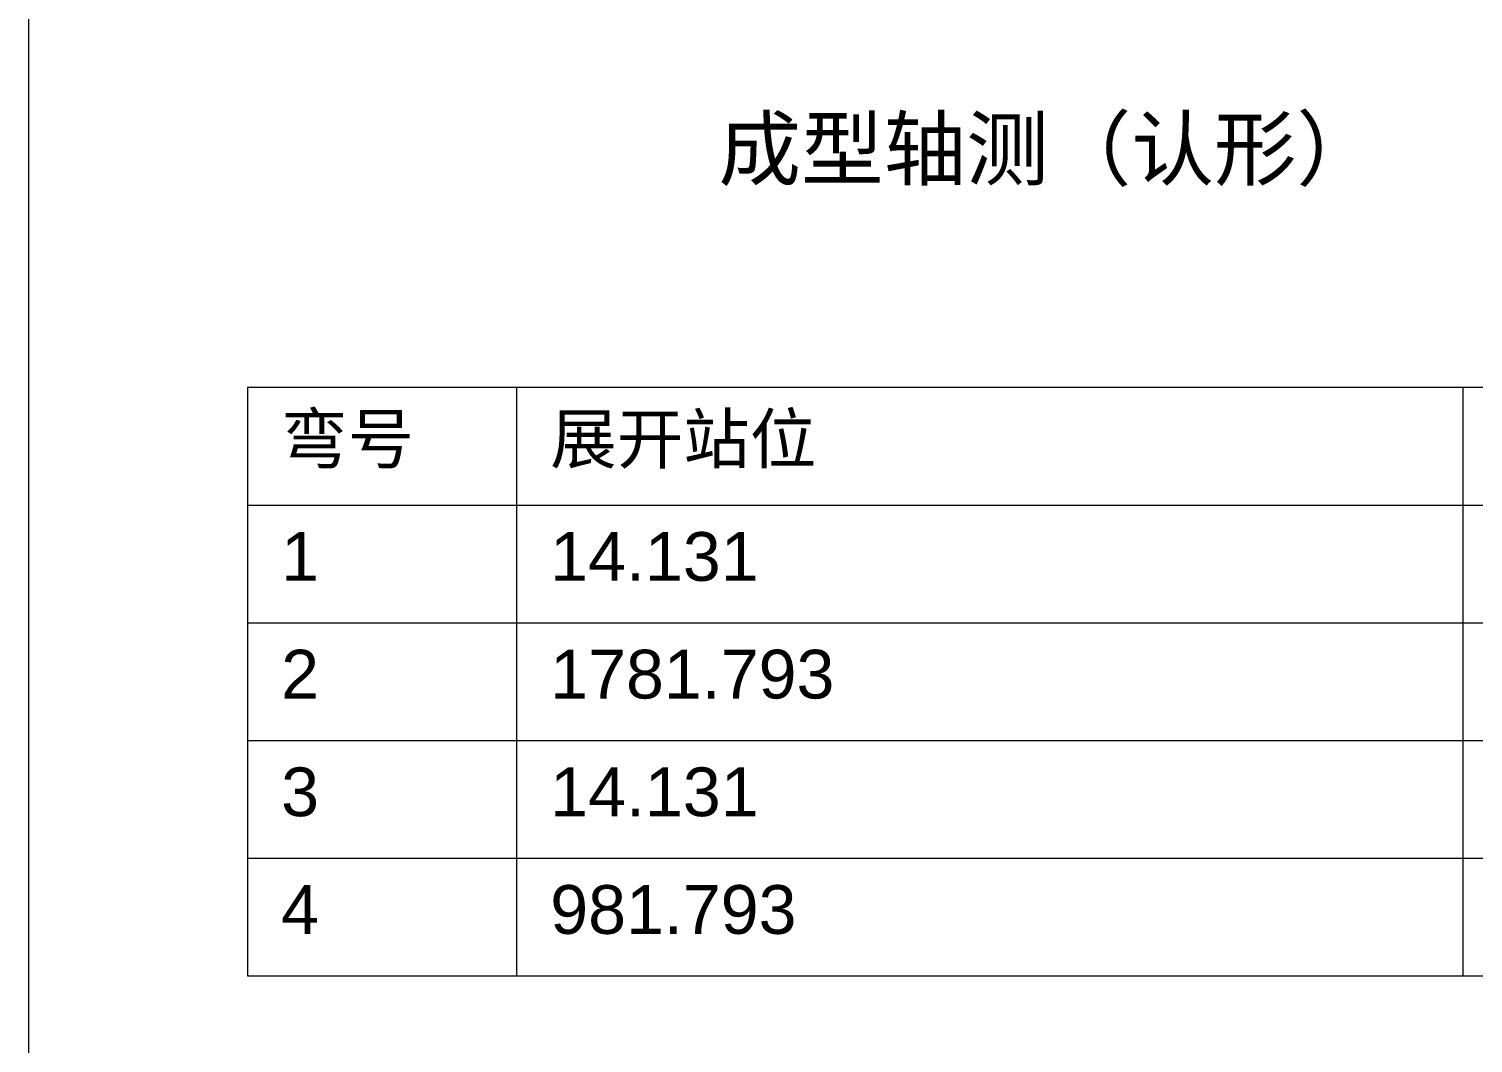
# Model space of a CAD drawing. Header units: millimetres. Extents: x 5 to 252589, y 5 to 415.
# Drawn here: x 120362 to 120447.9, y 239 to 299.3 of the extents above; entities that cross this region are included whole.
import ezdxf

# ---------------------------------------------------------------- set-up
doc = ezdxf.new("R2010")
doc.units = ezdxf.units.MM
doc.layers.add('DIM', color=7, linetype='Continuous', lineweight=13)
doc.layers.add('NOTE', color=7, linetype='Continuous', lineweight=18)
doc.styles.add('CN', font='Arial Unicode.ttf')

msp = doc.modelspace()

# ---------------------------------------------------------------- linework, layer by layer
at = {"layer": 'DIM'}
for p, q in [((120362, 64), (120362, 388)), ((120391, 278), (120391, 243)), ((120447.26, 278), (120447.26, 243)), ((120375, 271), (120569, 271)), ((120375, 264), (120569, 264)), ((120375, 257), (120569, 257)), ((120375, 250), (120569, 250))]:
    msp.add_line(p, q, dxfattribs=at)
msp.add_lwpolyline([(120375, 243), (120569, 243), (120569, 278), (120375, 278)], close=True, dxfattribs=at)

# ---------------------------------------------------------------- texts
at = {"layer": 'NOTE', "attachment_point": 1, "style": 'CN'}
for s, insert, char_height, width in [('成型轴测（认形）', (120403, 294), 3.6, 180), ('弯号', (120377, 276.4), 2.9, 12), ('展开站位', (120393, 276.4), 2.9, 52.26), ('1', (120377, 269.4), 2.9, 12), ('14.131', (120393, 269.4), 2.9, 52.26), ('2', (120377, 262.4), 2.9, 12), ('1781.793', (120393, 262.4), 2.9, 52.26), ('3', (120377, 255.4), 2.9, 12), ('14.131', (120393, 255.4), 2.9, 52.26), ('4', (120377, 248.4), 2.9, 12), ('981.793', (120393, 248.4), 2.9, 52.26)]:
    msp.add_mtext(s, dxfattribs=dict(at, insert=insert, char_height=char_height, width=width))

doc.saveas('drawing.dxf')
